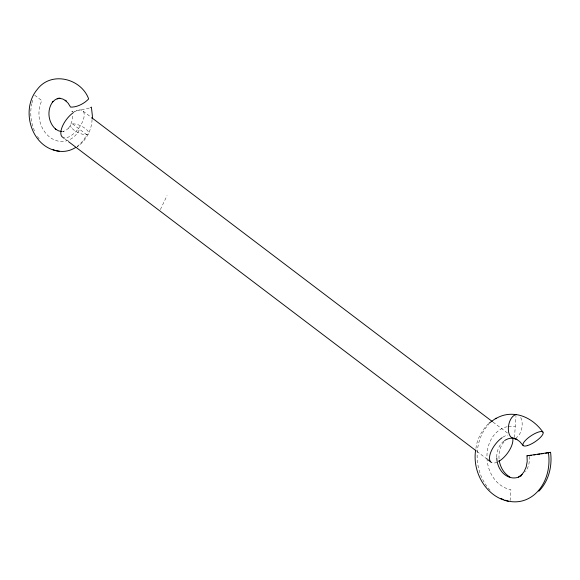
<?xml version="1.0" encoding="UTF-8"?>
<svg xmlns="http://www.w3.org/2000/svg" width="580" height="580" viewBox="0 0 580 580"><rect width="100%" height="100%" fill="white"/><g stroke="black" fill="none" stroke-linecap="round" stroke-linejoin="round"><path stroke-width="0.43" stroke-dasharray="2.9 2.17" d="M510.11 500.598L510.871 489.607A31.929 26.02 82.7 0 1 486.99 458.417A31.929 26.02 82.7 0 1 507.616 426.619M514.496 437.501L515.968 416.375M72.543 116.159L72.065 120.763L70.608 124.997L68.288 128.571L69.085 127.658L66.222 130.181L62.879 131.674L64.293 131.153L60.769 131.515M92.075 119.531C91.647 130.319 86.014 140.694 77.133 146.885M475.941 448.362C476.92 438.937 481.936 430.548 488.324 423.748M160.377 209.561L167.062 195.619M504.092 441.815C499.822 446.564 498.452 453.299 499.112 459.52M89.298 108.047L73.841 111.418M83.107 111.171L91.045 117.189M493.022 422.08L507.457 433.028M64.822 138.845L67.708 141.034M476.898 451.392L486.997 459.055M34.72 95.229L41.811 100.608A26.608 21.685 82.7 0 0 49.909 137.272A26.608 21.685 82.7 0 0 79.612 129.289M72.529 123.91L86.703 134.669A36.584 29.819 82.7 0 1 77.118 146.457M39.135 138.852A36.584 29.819 82.7 0 1 36.395 134.676M34.503 130.906A36.584 29.819 82.7 0 1 31.762 103.842M31.951 103.03A36.584 29.819 82.7 0 1 33.14 99.006M496.741 457.091A19.952 16.262 82.7 0 1 503.889 441.039M529.25 456.416A19.952 16.262 82.7 0 1 525.611 471.576M490.071 490.201A43.899 35.779 82.7 0 1 488.723 424.372M520.71 417.527A11.97 6.743 -80.6 0 1 516.251 437.712M508.45 426.474A31.929 26.02 82.7 0 1 515.265 426.51M74.262 111.998A16.631 7.518 -52.8 0 1 82.976 120.625A16.631 7.518 -52.8 0 1 64.271 137.873M497.227 462.173A16.631 7.518 -52.8 0 1 492.26 462.862M502.94 437.132A16.631 7.518 -52.8 0 1 507.877 435.109M72.239 128.608A9.976 3.611 25.8 0 0 87.942 134.292A9.976 3.611 25.8 0 0 78.655 124.968A9.976 3.611 25.8 0 0 72.239 128.608"/><path stroke-width="0.87" d="M92.162 118.712L92.423 116.246L91.408 107.104L90.625 107.612M475.622 450.131C472.221 471.917 485.851 496.683 508.298 501.265M538.842 491.216C548.803 481.023 552.341 466.211 550.579 452.32L526.995 455.8L527.205 461.412L526.227 466.827L524.11 471.671L521.014 475.622L522.036 474.462L518.375 477.086M489.034 423.233L496.147 418.129M550.579 452.32L549.564 452.552M545.664 453.183L547.926 452.821M541.43 453.828L542.938 453.603M537.602 454.387L539.922 454.053M533.875 454.923L535.354 454.713M529.141 455.561L531.251 455.286M526.995 455.8L527.691 455.735M72.029 111.505L72.623 111.534M61.538 131.508L58.66 130.877L55.303 128.999L56.282 129.659C47.988 123.018 46.422 109.606 53.135 101.326L52.338 102.24L55.201 99.716L58.544 98.223L57.13 98.745L60.653 98.382L59.167 98.23L62.763 99.013L66.12 100.898L65.141 100.238L68.194 103.262L70.542 107.097C77.024 107.387 84.078 103.66 88.566 99.042L88.493 98.469C80.743 78.285 51.083 70.948 37.359 89.306C19.959 109.7 31.356 148.262 59.356 151.242M512.691 438.168L516.939 439.567L515.613 438.676L519.702 441.51L523.109 445.498M509.842 476.97C503.788 473.577 500.301 466.994 499.141 460.324M91.77 117.74L492.297 421.529M64.097 138.294L61.937 136.655A16.631 7.518 -52.8 0 1 73.508 112.498M68.425 141.578L476.173 450.841M487.722 459.599L490.608 461.789M542.952 432.107C536.884 423.668 528.177 416.947 517.838 414.86A11.97 6.743 -80.6 0 0 508.551 425.836A11.97 6.743 -80.6 0 0 514.438 438.342A19.952 16.262 82.7 0 0 504.614 440.524M75.791 147.371A36.584 29.819 82.7 0 1 53.084 149.705M519.238 476.854A19.952 16.262 82.7 0 1 496.755 457.961M521.522 475.6A19.952 16.262 82.7 0 1 520.014 476.485M548.426 452.56A43.899 35.779 82.7 0 1 504.984 500.156M503.317 499.532A43.899 35.779 82.7 0 1 500.888 498.43M495.509 418.811A43.899 35.779 82.7 0 1 516.084 414.678M512.713 438.248A16.631 7.518 -52.8 0 1 498.698 461.426M491.637 462.608A16.631 7.518 -52.8 0 1 491.042 451.588A16.631 7.518 -52.8 0 1 502.178 437.639M527.582 445.549A11.97 3.603 -33.6 0 0 543.192 433.072A11.97 3.603 -33.6 0 0 528.322 437.784A11.97 3.603 -33.6 0 0 527.582 445.549"/></g></svg>
